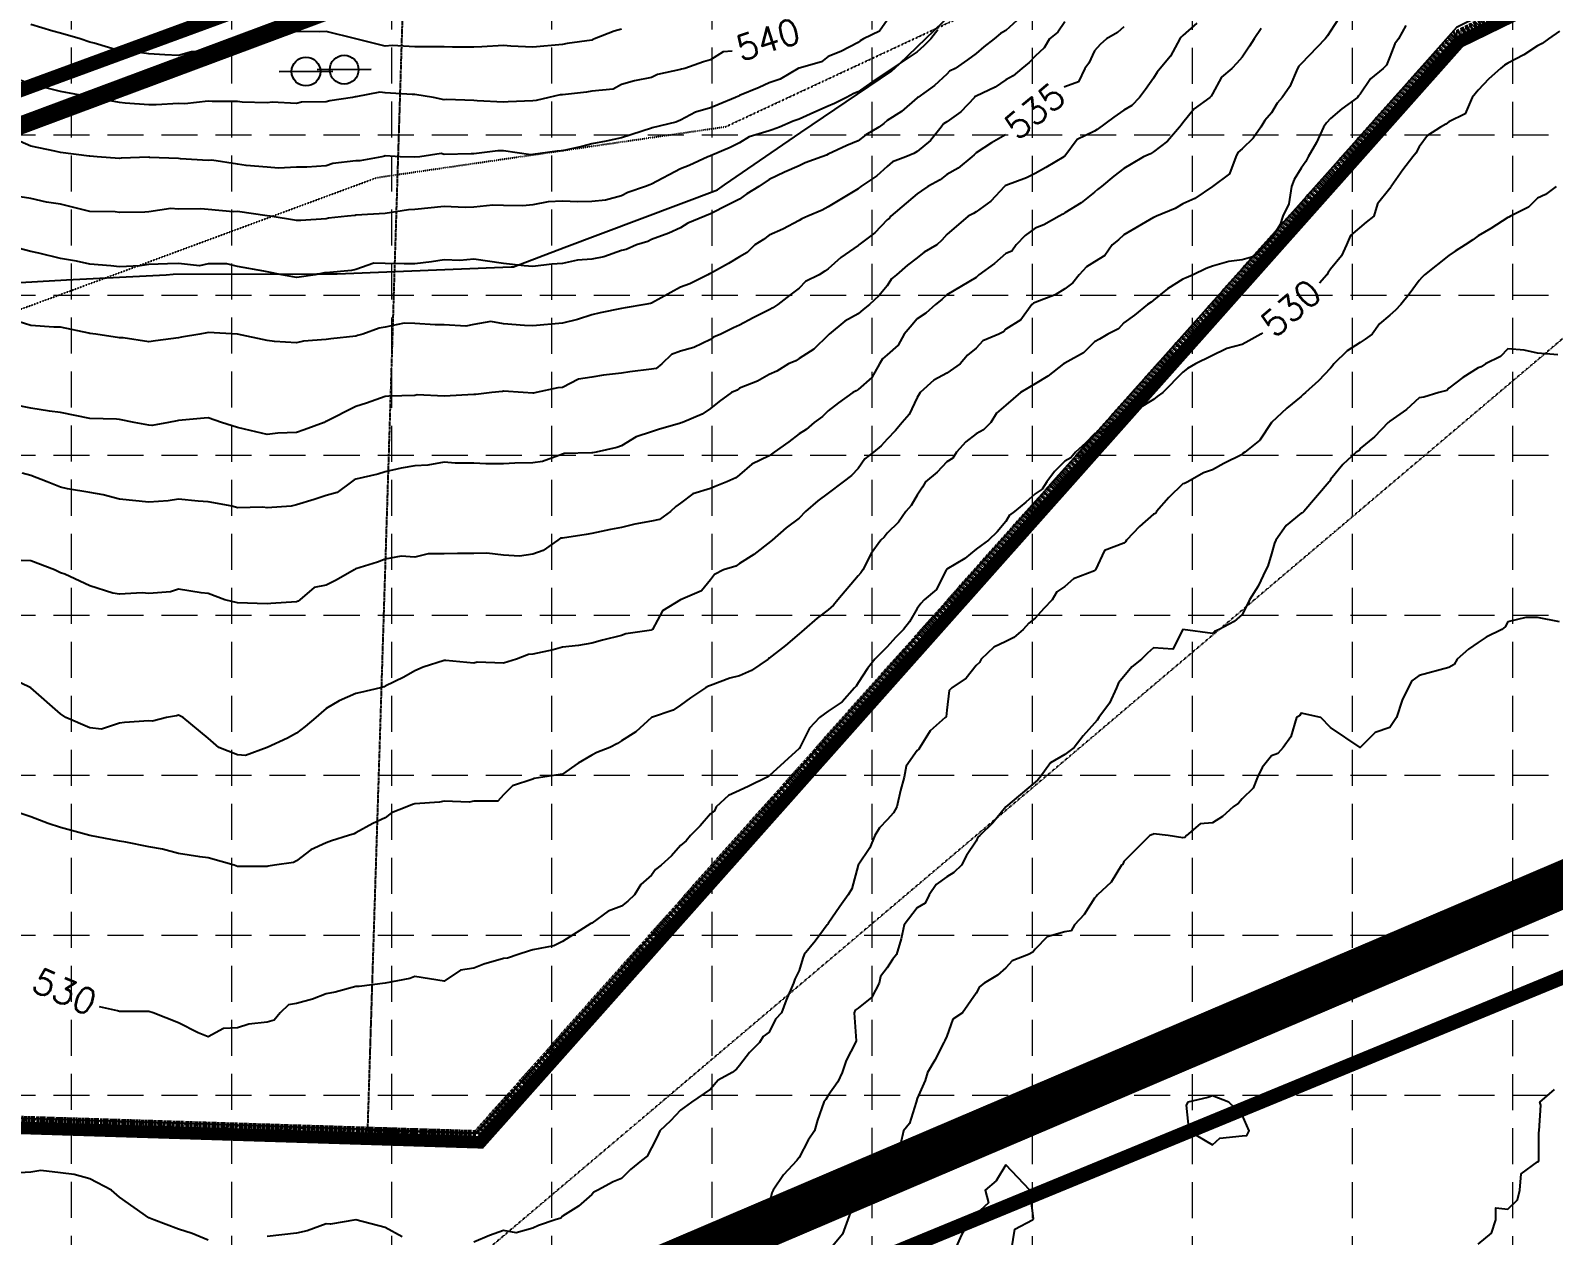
# Model space of a CAD drawing. Header units: inches. Extents: x 8135 to 11700, y -938 to 4760.
# Drawn here: x 9806 to 10652, y 1211 to 1881 of the extents above; entities that cross this region are included whole.
import ezdxf
from ezdxf.enums import TextEntityAlignment as Align

# ---------------------------------------------------------------- set-up
doc = ezdxf.new("R2010")
doc.units = ezdxf.units.IN
doc.header["$MEASUREMENT"] = 0
for name, pattern in [('DASHED', [0.75, 0.5, -0.25]), ('DASHED2', [0.375, 0.25, -0.125]), ('DOT2', [0.125, 0, -0.125]), ('HIDDEN', [0.375, 0.25, -0.125]), ('HIDDEN2', [0.1875, 0.125, -0.0625]), ('PHANTOM', [2.5, 1.25, -0.25, 0.25, -0.25, 0.25, -0.25])]:
    doc.linetypes.add(name, pattern=pattern)
for name, color, linetype in [('537-CONTOUR', 6, 'Continuous'), ('BNDY', 1, 'PHANTOM'), ('EC', 35, 'DASHED'), ('EXCAVATION-LIMITS-W&M', 3, 'DOT2'), ('FENCE', 8, 'FENCELINE3'), ('FINAL-REMEDIATION-2-27-07', 31, 'HIDDEN2'), ('GRID', 254, 'HIDDEN'), ('HATCH-1', 150, 'DASHED2'), ('LIMITS OF DISTURBANCE', 1, 'HIDDEN'), ('PH1-BNDY', 1, 'PHANTOM'), ('PH2-BNDY', 1, 'PHANTOM'), ('PRO-SILT FENCE', 8, 'DASHED2'), ('XELEC', 7, 'DASHED')]:
    doc.layers.add(name, color=color, linetype=linetype)
doc.styles.get("Standard").update_dxf_attribs({"font": 'ARIAL.TTF'})
doc.styles.add('Style-simple', font='simple.shx')
doc.linetypes.add('FENCELINE3', pattern='A,0.8,-0.1,["X",Standard,S=0.1,R=0,X=-0.05,Y=-0.05],-0.1', length=1)

# ---------------------------------------------------------------- blocks, each defined once
blk = doc.blocks.new('pp')
at = {"linetype": 'Continuous'}
blk.add_line((1.87, 0), (-1.87, 0), dxfattribs=at)
blk.add_circle((0, 0), 1, dxfattribs=at)

msp = doc.modelspace()

# ---------------------------------------------------------------- linework, layer by layer
at = {"layer": '537-CONTOUR', "elevation": 537, "flags": 128}
msp.add_lwpolyline([(9611.73, 1732.46), (9690.81, 1755.25), (9691.41, 1755.17), (9791.48, 1740.13), (9793.79, 1740.2), (9825.91, 1742), (9881.33, 1744.92), (9885.18, 1745.16), (9965.02, 1745.39), (9976.2, 1745.34), (10072.83, 1749.28), (10074.19, 1749.35), (10102.34, 1760.05), (10187.48, 1792.06), (10191.28, 1794.9), (10233.57, 1823.81), (10283.93, 1857.86), (10288.4, 1862.07), (10356.49, 1927.77)], dxfattribs=at)
at = {"layer": 'BNDY', "lineweight": 200}
for p, q in [((10596.13, 1878.32), (11166.24, 2156.84)), ((10053.54, 1268.15), (10596.13, 1878.32)), ((9337.37, 1290.58), (10053.54, 1268.15))]:
    msp.add_line(p, q, dxfattribs=at)
at = {"layer": 'EC', "color": 35, "linetype": 'Continuous'}
for p, q in [((10353.64, 1886.1, 537), (10347.42, 1880.51, 537)), ((10344.47, 1878.86, 537), (10341.05, 1875.91, 537)), ((10347.42, 1880.51, 537), (10344.47, 1878.86, 537)), ((10335.29, 1871.54, 537), (10330.92, 1867.81, 537)), ((10341.05, 1875.91, 537), (10335.29, 1871.54, 537)), ((10326.23, 1864.17, 537), (10319.26, 1859.41, 537)), ((10330.92, 1867.81, 537), (10326.23, 1864.17, 537)), ((10314.67, 1856.27, 537), (10307.92, 1849.96, 537)), ((10316.24, 1857.87, 537), (10314.67, 1856.27, 537)), ((10319.26, 1859.41, 537), (10316.24, 1857.87, 537)), ((10298.53, 1843.41, 537), (10298.32, 1843.26, 537)), ((10307.92, 1849.96, 537), (10298.53, 1843.41, 537)), ((10289.56, 1835.53, 537), (10281.67, 1830.51, 537)), ((10298.17, 1843.07, 537), (10289.56, 1835.53, 537)), ((10298.32, 1843.26, 537), (10298.17, 1843.07, 537)), ((10276.92, 1826.91, 537), (10269.67, 1822.6, 537)), ((10279.72, 1828.89, 537), (10276.92, 1826.91, 537)), ((10281.67, 1830.51, 537), (10279.72, 1828.89, 537)), ((10265.42, 1819.31, 537), (10259.12, 1816.71, 537)), ((10269.67, 1822.6, 537), (10265.42, 1819.31, 537)), ((10245.23, 1810.41, 537), (10236, 1807.03, 537)), ((10248, 1811.35, 537), (10245.23, 1810.41, 537)), ((10248.92, 1811.79, 537), (10248, 1811.35, 537)), ((10259.12, 1816.71, 537), (10248.92, 1811.79, 537)), ((10224.64, 1801.95, 537), (10216.17, 1797.72, 537)), ((10232.67, 1805.31, 537), (10224.64, 1801.95, 537)), ((10236, 1807.03, 537), (10232.67, 1805.31, 537)), ((10210.35, 1793.91, 537), (10203.71, 1789.88, 537)), ((10216.17, 1797.72, 537), (10210.35, 1793.91, 537)), ((10199.67, 1786.79, 537), (10193.39, 1783.79, 537)), ((10203.71, 1789.88, 537), (10199.67, 1786.79, 537)), ((10180.42, 1777.41, 537), (10170.94, 1773.52, 537)), ((10183.42, 1778.73, 537), (10180.42, 1777.41, 537)), ((10193.39, 1783.79, 537), (10183.42, 1778.73, 537)), ((10160.32, 1767.91, 537), (10150.67, 1764.47, 537)), ((10166.92, 1770.86, 537), (10160.32, 1767.91, 537)), ((10170.94, 1773.52, 537), (10166.92, 1770.86, 537)), ((9806.17, 1757.85, 537), (9792.21, 1761.41, 537)), ((10136.61, 1758.98, 537), (10134.17, 1758.44, 537)), ((10142.42, 1761.41, 537), (10136.61, 1758.98, 537)), ((10148.69, 1763.33, 537), (10142.42, 1761.41, 537)), ((10150.67, 1764.47, 537), (10148.69, 1763.33, 537)), ((9810.71, 1756.87, 537), (9806.17, 1757.85, 537)), ((9822.67, 1753.94, 537), (9810.71, 1756.87, 537)), ((9831.54, 1752.41, 537), (9822.67, 1753.94, 537)), ((9838.92, 1750.8, 537), (9831.54, 1752.41, 537)), ((9850.57, 1749.76, 537), (9838.92, 1750.8, 537)), ((9871.67, 1750.62, 537), (9866.8, 1749.86, 537)), ((9882.06, 1751.02, 537), (9871.67, 1750.62, 537)), ((9888.17, 1751.14, 537), (9882.06, 1751.02, 537)), ((9899.76, 1749.83, 537), (9888.17, 1751.14, 537)), ((9904.67, 1750.99, 537), (9899.76, 1749.83, 537)), ((9914.94, 1750.99, 537), (9904.67, 1750.99, 537)), ((9920.92, 1749.44, 537), (9914.94, 1750.99, 537)), ((9996.7, 1751.24, 537), (9986.67, 1747.84, 537)), ((10002.92, 1751.13, 537), (9996.7, 1751.24, 537)), ((10013.37, 1750.96, 537), (10002.92, 1751.13, 537)), ((10019.42, 1750.96, 537), (10013.37, 1750.96, 537)), ((10028.64, 1752.05, 537), (10019.42, 1750.96, 537)), ((10035.67, 1753.16, 537), (10028.64, 1752.05, 537)), ((10044.37, 1752.71, 537), (10035.67, 1753.16, 537)), ((10052.17, 1753.49, 537), (10044.37, 1752.71, 537)), ((10068.67, 1751.18, 537), (10052.17, 1753.49, 537)), ((10080.12, 1749.79, 537), (10068.67, 1751.18, 537)), ((10095.51, 1750.83, 537), (10084.92, 1749.47, 537)), ((10101.42, 1751.18, 537), (10095.51, 1750.83, 537)), ((10109.68, 1753.02, 537), (10101.42, 1751.18, 537)), ((10117.67, 1753.59, 537), (10109.68, 1753.02, 537)), ((10124.23, 1754.86, 537), (10117.67, 1753.59, 537)), ((10134.17, 1758.44, 537), (10124.23, 1754.86, 537)), ((9855.42, 1749.25, 537), (9850.57, 1749.76, 537)), ((9866.8, 1749.86, 537), (9855.42, 1749.25, 537)), ((9935.46, 1746.87, 537), (9920.92, 1749.44, 537)), ((9937.42, 1746.56, 537), (9935.46, 1746.87, 537)), ((9945.55, 1744.91, 537), (9937.42, 1746.56, 537)), ((9953.67, 1743.32, 537), (9945.55, 1744.91, 537)), ((9955.1, 1743.49, 537), (9953.67, 1743.32, 537)), ((9963.99, 1744.91, 537), (9955.1, 1743.49, 537)), ((9969.22, 1745.86, 537), (9963.99, 1744.91, 537)), ((9970.17, 1745.9, 537), (9969.22, 1745.86, 537)), ((9984.27, 1747.31, 537), (9970.17, 1745.9, 537)), ((9986.67, 1747.84, 537), (9984.27, 1747.31, 537)), ((10084.92, 1749.47, 537), (10080.12, 1749.79, 537))]:
    msp.add_line(p, q, dxfattribs=at)
at = {"layer": 'EC', "color": 35, "linetype": 'Continuous', "flags": 128}
for points, elevation in [([(10532.53, 1887.56), (10527.67, 1880.19), (10526, 1877.61), (10524.76, 1875.91), (10511.42, 1862.02), (10510.17, 1860.66), (10509.4, 1859.41), (10505.21, 1849.44), (10500.96, 1843.41), (10498.18, 1840.15), (10494.92, 1834.88), (10491.31, 1830.58), (10489.09, 1826.91), (10484.83, 1820.66), (10478.67, 1814.78), (10476.32, 1812.77), (10475.22, 1810.41), (10471.68, 1800.9), (10462.17, 1793.91), (10452.33, 1787.26), (10445.67, 1784.32), (10441.5, 1781.65), (10431.05, 1777.41), (10429.97, 1776.88), (10429.42, 1776.65), (10412.92, 1767.12), (10409.95, 1764.34), (10406.51, 1761.41), (10402.34, 1755.66), (10396.67, 1752.15), (10392.31, 1749.28), (10388.19, 1744.91), (10384.7, 1740.39), (10380.17, 1737.12), (10374.86, 1733.72), (10363.67, 1729.56), (10362.91, 1729.18), (10361.99, 1728.41), (10355.87, 1719.83), (10347.42, 1714.57), (10346.16, 1713.18), (10343.67, 1711.91), (10334.66, 1708.17), (10330.92, 1704.12), (10326.1, 1700.31), (10322.1, 1695.41), (10314.67, 1690.29), (10307.57, 1686.3), (10299.91, 1679.41), (10298.17, 1676.66), (10293.89, 1667.2), (10289.92, 1662.91), (10286.19, 1658.39), (10281.67, 1653.48), (10278.19, 1649.95), (10274.06, 1646.41), (10269.21, 1642.57), (10265.42, 1637.36), (10261.87, 1633.46), (10257.17, 1629.91), (10248.92, 1623.49), (10243.06, 1619.36), (10236.16, 1613.41), (10232.67, 1609.72), (10225.5, 1604.37), (10217.67, 1597.41), (10216.89, 1596.69), (10207.57, 1589.52), (10199.67, 1584.45), (10197.6, 1583.02), (10190.81, 1580.91), (10185.81, 1578.48), (10183.42, 1575.41), (10178.57, 1569.26), (10166.92, 1564.41), (10156.81, 1558.18), (10151.23, 1547.91), (10150.98, 1547.6), (10150.67, 1547.45), (10136.59, 1545.5), (10134.17, 1544.5), (10123.63, 1541.95), (10117.67, 1540.25), (10110.29, 1538.91), (10101.42, 1538.01), (10096.21, 1536.62), (10084.92, 1534.07), (10082.39, 1533.99), (10075.9, 1531.41), (10068.67, 1529.2), (10053.94, 1529.7), (10052.17, 1529.12), (10036.54, 1530.57), (10035.67, 1530.57), (10023.97, 1526.93), (10019.42, 1524.82), (10013.31, 1521.34), (10002.92, 1516.3), (10002.27, 1516.05), (10000.22, 1515.41), (9989.14, 1512.91), (9986.67, 1512.24), (9977.31, 1508.28), (9970.17, 1503.93), (9967.42, 1501.66), (9964.4, 1498.91), (9958.55, 1494.04), (9953.67, 1490.33), (9948.67, 1487.49), (9937.42, 1482.41), (9925.42, 1477.91), (9920.92, 1478.17), (9910.48, 1482.41), (9904.67, 1487.57), (9890.71, 1498.91), (9888.17, 1500.29), (9887.14, 1499.94), (9881.57, 1498.91), (9873.65, 1496.93), (9871.67, 1497.14), (9858.13, 1496.16), (9855.42, 1495.85), (9845.34, 1492.49), (9838.92, 1493.28), (9825.54, 1498.91), (9822.67, 1501.06), (9806.17, 1515.41), (9789.67, 1523.41)], 532), ([(10281.67, 1886.22), (10277.4, 1880.25), (10268.5, 1875.91), (10266.56, 1874.76), (10265.42, 1873.88), (10255.94, 1868.89), (10248.92, 1866.06), (10245.2, 1863.19), (10232.67, 1859.6), (10232.52, 1859.57), (10232.16, 1859.41), (10222.19, 1853.57), (10216.17, 1851.54), (10210.62, 1848.8), (10199.67, 1844.37), (10198.97, 1844.11), (10197.35, 1843.41), (10187.53, 1839.24), (10183.42, 1837.59), (10175.17, 1835.16), (10166.92, 1830.67), (10164.28, 1829.59), (10151.08, 1826.5), (10150.67, 1826.28), (10134.17, 1820.88), (10125.53, 1819.05), (10117.67, 1817.57), (10112.1, 1816.07), (10101.42, 1813.71), (10098.4, 1813.44), (10084.92, 1811.66), (10083.78, 1811.57), (10068.67, 1813.66), (10065.37, 1813.71), (10052.17, 1812.12), (10050.6, 1811.98), (10035.67, 1811.74), (10033.95, 1812.17), (10022.13, 1810.41), (10019.42, 1810.12), (10011.17, 1810.41), (10002.92, 1810.87), (10002.55, 1810.79), (10001.12, 1810.41), (9988.84, 1808.21), (9986.67, 1808.09), (9973.84, 1806.74), (9970.17, 1805.39), (9959.4, 1804.69), (9953.67, 1804.57), (9943.6, 1804.14), (9937.42, 1804.71), (9925.78, 1805.56), (9920.92, 1806.29), (9906.59, 1808.47), (9904.67, 1808.26), (9889.33, 1809.26), (9888.17, 1809.46), (9872, 1810.08), (9871.67, 1810.12), (9856.26, 1809.56), (9855.42, 1809.48), (9843.05, 1810.41), (9838.92, 1810.7), (9838.6, 1810.74), (9822.67, 1812.73), (9819.6, 1813.48), (9806.17, 1816.22), (9795.72, 1820.86)], 539), ([(10569.61, 1883.34), (10565.38, 1875.91), (10563.34, 1873.2), (10560.67, 1865.83), (10558.72, 1861.37), (10556.95, 1859.41), (10550, 1853.76), (10544.17, 1845.19), (10543.32, 1844.24), (10542.63, 1843.41), (10534.05, 1837.03), (10527.67, 1831.74), (10525.41, 1829.21), (10523.85, 1826.91), (10519.87, 1818.33), (10515.23, 1810.41), (10513.98, 1807.82), (10511.42, 1804.15), (10507.57, 1797.77), (10506.12, 1793.91), (10504.57, 1784.26), (10501.3, 1777.41), (10499.68, 1772.8), (10494.92, 1765.05), (10491.92, 1761.41), (10485.06, 1754.93), (10478.67, 1753.16), (10471.27, 1752.32), (10462.17, 1749.69), (10458.75, 1748.33), (10451.5, 1744.91), (10447.51, 1743.08), (10445.67, 1742.37), (10437.16, 1737.05), (10429.42, 1730.77), (10428.09, 1729.74), (10426.12, 1728.41), (10418.82, 1722.52), (10412.92, 1718.1), (10410.01, 1714.87), (10404.06, 1711.91), (10399.53, 1709.02), (10396.67, 1707.57), (10390.6, 1701.49), (10380.17, 1695.75), (10379.96, 1695.62), (10379.49, 1695.41), (10370.83, 1688.47), (10363.67, 1684.26), (10360.55, 1682.49), (10355.55, 1679.41), (10347.42, 1672.54), (10342.29, 1668.04), (10339.17, 1662.91), (10335.12, 1658.71), (10330.92, 1656.49), (10325.34, 1652.08), (10320.09, 1646.41), (10317.98, 1643.05), (10314.67, 1640.91), (10309.41, 1635.17), (10302.96, 1629.91), (10301.14, 1626.94), (10298.17, 1622.49), (10294.87, 1616.71), (10291.92, 1613.41), (10287.86, 1607.41), (10281.67, 1601.41), (10279.93, 1599.12), (10278.06, 1597.41), (10272.68, 1590.04), (10268.05, 1580.91), (10266.9, 1579.41), (10265.42, 1577.74), (10254.25, 1564.41), (10251.87, 1561.46), (10248.92, 1558.72), (10242.75, 1554.18), (10235.5, 1547.91), (10234.03, 1546.54), (10232.67, 1545.47), (10225.08, 1539), (10216.17, 1532), (10215.78, 1531.8), (10215.46, 1531.41), (10206.27, 1525.01), (10199.67, 1522.15), (10194.26, 1520.74), (10183.42, 1516.78), (10182.45, 1516.35), (10180.67, 1515.41), (10172.42, 1509.91), (10166.92, 1505.89), (10162.86, 1503.04), (10150.67, 1498.91), (10142.14, 1490.94), (10134.17, 1486.08), (10131.97, 1484.61), (10127.57, 1482.41), (10120.5, 1479.58), (10117.67, 1478.11), (10110, 1473.7), (10101.42, 1467.48), (10099.99, 1467.35), (10085.64, 1465.19), (10084.92, 1464.81), (10073.55, 1460.96), (10068.67, 1456.01), (10065.53, 1452.55), (10052.17, 1452.55), (10049.53, 1452.05), (10035.67, 1452.58), (10033.14, 1451.99), (10019.42, 1451.06), (10018.16, 1450.68), (10014.92, 1449.41), (10006.49, 1445.95), (10002.92, 1443.31), (9996.11, 1440.12), (9986.67, 1435.01), (9985.64, 1434.41), (9982.55, 1433.41), (9973.09, 1430.5), (9970.17, 1429.29), (9961.69, 1425.4), (9953.67, 1419.39), (9952.1, 1418.51), (9941.49, 1416.91), (9937.88, 1416.45), (9937.42, 1416.22), (9920.92, 1416.22), (9919.12, 1416.91), (9904.67, 1421.04), (9899.96, 1421.62), (9888.17, 1423.41), (9879.24, 1425.85), (9871.67, 1427.15), (9858.96, 1429.82), (9855.42, 1430.35), (9838.92, 1433.41), (9822.67, 1437.82), (9815.73, 1440.15), (9806.17, 1443.91), (9789.67, 1449.41)], 531), ([(10309.71, 1880.88), (10305.86, 1875.91), (10302.01, 1872.07), (10298.17, 1868.72), (10292.67, 1864.91), (10284.42, 1859.41), (10281.67, 1857.66), (10273.02, 1851.93), (10265.42, 1846.51), (10263.15, 1845.62), (10259.04, 1843.41), (10252.41, 1839.93), (10248.92, 1838.51), (10240.89, 1835.07), (10232.67, 1831.36), (10229.37, 1830.21), (10221.89, 1826.91), (10217.79, 1825.3), (10216.17, 1824.76), (10205.05, 1821.53), (10199.67, 1818.21), (10194.52, 1815.64), (10183.42, 1810.98), (10183.05, 1810.78), (10182.05, 1810.41), (10171.7, 1805.63), (10166.92, 1803.69), (10150.67, 1795.13), (10149.74, 1794.84), (10147.37, 1793.91), (10137.56, 1790.53), (10134.17, 1788.63), (10125.27, 1786.31), (10117.67, 1785.52), (10109.83, 1785.38), (10101.42, 1785.66), (10093.44, 1785.39), (10084.92, 1783.76), (10079.32, 1783.1), (10068.67, 1783.28), (10062.6, 1783.49), (10052.17, 1782.49), (10047.37, 1782.21), (10035.67, 1782.82), (10019.42, 1781.11), (10015.91, 1780.93), (10002.92, 1778.97), (9986.67, 1778.03), (9986.2, 1777.88), (9981.96, 1777.41), (9971.39, 1776.23), (9970.17, 1776.03), (9956.07, 1775.09), (9953.67, 1775.01), (9939.05, 1777.41), (9937.42, 1777.66), (9920.92, 1779.95), (9918.6, 1779.77), (9904.67, 1781.05), (9900.55, 1781.54), (9888.17, 1781.35), (9883.85, 1781.74), (9871.67, 1779.9), (9869.43, 1779.69), (9855.42, 1779.44), (9853.07, 1779.77), (9838.92, 1780.05), (9822.67, 1784.01), (9814.82, 1785.27), (9806.17, 1787.19), (9794.44, 1789.14)], 538), ([(10380.17, 1885.43), (10376.4, 1879.69), (10371.78, 1875.91), (10368.71, 1870.87), (10363.67, 1866.34), (10360.39, 1862.74), (10356.26, 1859.41), (10351.53, 1855.37), (10347.42, 1853.16), (10341.63, 1849.03), (10330.92, 1844.05), (10330.5, 1843.83), (10330.08, 1843.41), (10322.51, 1835.45), (10314.67, 1829.87), (10312.92, 1828.66), (10311.63, 1826.91), (10305.71, 1819.37), (10298.17, 1813.25), (10296.34, 1812.24), (10291.92, 1810.41), (10284.53, 1807.55), (10281.67, 1805.01), (10275.84, 1799.84), (10267.01, 1793.91), (10266.09, 1793.24), (10265.42, 1792.59), (10248.92, 1782.69), (10245.59, 1780.79), (10237.62, 1777.41), (10234.21, 1775.9), (10232.67, 1774.98), (10223.61, 1770.2), (10216.17, 1766.96), (10212.99, 1764.5), (10208.16, 1761.41), (10203.92, 1757.17), (10199.67, 1754.81), (10193.49, 1751.18), (10183.42, 1745.63), (10182.99, 1745.34), (10181.99, 1744.91), (10172.02, 1739.81), (10166.92, 1737.98), (10150.67, 1729.07), (10150.13, 1728.95), (10147.01, 1728.41), (10136.13, 1726.45), (10134.17, 1726.23), (10122.31, 1723.77), (10117.67, 1722.59), (10109.67, 1720.04), (10101.42, 1718.02), (10084.92, 1716.49), (10080.24, 1716.67), (10068.67, 1717.7), (10061.65, 1718.93), (10052.17, 1717.27), (10047.71, 1716.38), (10035.67, 1717.09), (10030.58, 1717.09), (10019.42, 1717.72), (10013.4, 1717.94), (10002.92, 1715.75), (9999.61, 1715.28), (9990.42, 1711.91), (9987.47, 1711.1), (9986.67, 1710.86), (9972.71, 1709.37), (9970.17, 1708.84), (9957.62, 1707.96), (9953.67, 1707.13), (9941.49, 1707.79), (9937.42, 1708.37), (9920.92, 1711.91), (9904.67, 1712.74), (9903.96, 1712.63), (9899.96, 1711.91), (9889.89, 1710.19), (9888.17, 1709.79), (9875.42, 1708.16), (9871.67, 1707.57), (9857.46, 1709.85), (9855.42, 1709.78), (9842.22, 1711.91), (9838.92, 1712.29), (9838.4, 1712.44), (9822.67, 1715.72), (9818.87, 1715.72), (9806.17, 1716.62), (9799.1, 1718.98)], 536), ([(10489.23, 1881.7), (10485.39, 1875.91), (10482.74, 1871.79), (10478.67, 1865.8), (10475.72, 1862.37), (10472.85, 1859.41), (10467.15, 1854.59), (10462.17, 1845.33), (10461.46, 1844.11), (10460.63, 1843.41), (10452.05, 1837.03), (10445.67, 1829.34), (10444.72, 1827.88), (10443.83, 1826.91), (10437.15, 1819.06), (10429.42, 1813.22), (10427.71, 1812.12), (10423.92, 1810.41), (10417.05, 1806.29), (10412.92, 1803.97), (10407.36, 1799.56), (10400.61, 1793.91), (10398.28, 1792.28), (10396.67, 1790.69), (10389.32, 1784.77), (10380.17, 1779.2), (10379.13, 1778.45), (10377, 1777.41), (10368.55, 1772.68), (10363.67, 1770.69), (10358.26, 1766.74), (10353.2, 1761.41), (10350.85, 1757.94), (10347.42, 1756.61), (10341.12, 1751.22), (10332.46, 1744.91), (10331.77, 1744.06), (10330.92, 1743.41), (10314.67, 1733.66), (10311.96, 1731.13), (10308.43, 1728.41), (10303.04, 1723.54), (10298.17, 1720.34), (10294.29, 1715.79), (10291.1, 1711.91), (10287.74, 1705.84), (10281.67, 1700.43), (10278.97, 1698.16), (10277.38, 1695.41), (10273.15, 1687.8), (10265.42, 1681.23), (10264.31, 1680.49), (10262.58, 1679.41), (10254.66, 1673.67), (10248.92, 1669.26), (10245.72, 1666.17), (10241.06, 1662.91), (10236.67, 1658.85), (10232.67, 1656.47), (10226.95, 1652.14), (10218.92, 1646.41), (10217.42, 1645.16), (10216.17, 1644.24), (10206.45, 1639.63), (10199.67, 1633.76), (10197.53, 1632.09), (10192.56, 1629.91), (10186.04, 1627.26), (10183.42, 1626.1), (10173.72, 1623.12), (10166.92, 1617.96), (10164.22, 1616.16), (10161.27, 1613.41), (10155.19, 1608.97), (10150.67, 1607.96), (10141.47, 1606.33), (10134.17, 1604.43), (10127.99, 1603.41), (10117.67, 1601.1), (10114.5, 1600.54), (10101.42, 1598.61), (10100.3, 1598.5), (10098.82, 1597.41), (10090.54, 1591.79), (10084.92, 1589.65), (10077.42, 1588.53), (10068.67, 1589.16), (10059.31, 1590.28), (10052.17, 1590.08), (10043.01, 1590.08), (10035.67, 1589.87), (10026.85, 1589.87), (10019.42, 1587.98), (10011.81, 1588.53), (10002.92, 1586.91), (9998.73, 1585.17), (9986.67, 1581.6), (9986.3, 1581.29), (9985.76, 1580.91), (9975.78, 1575.3), (9970.17, 1572.41), (9963.41, 1571.18), (9955.51, 1564.41), (9954.57, 1563.52), (9953.67, 1563.27), (9939.52, 1562.28), (9937.42, 1562.05), (9920.92, 1562.64), (9913.96, 1564.41), (9904.67, 1567.88), (9900.79, 1568.29), (9888.17, 1570.19), (9883.73, 1568.85), (9871.67, 1567.85), (9867.98, 1568.16), (9855.42, 1567.55), (9851.76, 1568.08), (9838.92, 1572.03), (9825, 1578.55), (9822.67, 1579.34), (9819.37, 1580.91), (9806.17, 1585.99), (9800.89, 1586.19)], 533), ([(10453.44, 1884.65), (10445.67, 1877.74), (10444.8, 1876.8), (10444.11, 1875.91), (10438.85, 1866.34), (10433.12, 1859.41), (10431.43, 1857.43), (10429.42, 1854.08), (10425.02, 1847.68), (10421.75, 1843.41), (10417.44, 1838.89), (10412.92, 1836.38), (10407.45, 1832.47), (10398.09, 1825.48), (10396.67, 1824.71), (10387.14, 1819.94), (10380.17, 1810.83), (10379.93, 1810.65), (10379.69, 1810.41), (10369.59, 1804.49), (10363.67, 1801.18), (10358.93, 1798.73), (10347.42, 1794.42), (10347.08, 1794.25), (10346.66, 1793.91), (10339.07, 1785.76), (10330.92, 1779.82), (10329.54, 1778.82), (10326.55, 1777.41), (10314.67, 1767.28), (10312.01, 1764), (10309.17, 1761.41), (10302.12, 1757.46), (10298.17, 1754.29), (10292.8, 1750.29), (10286.78, 1744.91), (10284.06, 1742.53), (10281.67, 1738.78), (10276.97, 1733.19), (10271.74, 1728.41), (10268.2, 1725.59), (10265.42, 1723.16), (10258.14, 1719.19), (10249.46, 1711.91), (10249.19, 1711.64), (10248.92, 1711.39), (10240.93, 1703.53), (10232.67, 1698.37), (10230.95, 1697.13), (10226.9, 1695.41), (10220.3, 1691.41), (10216.17, 1689.47), (10209.57, 1685.81), (10199.67, 1681.87), (10198.26, 1680.8), (10195.24, 1679.41), (10188.33, 1674.43), (10183.42, 1670.61), (10178.89, 1667.44), (10168.02, 1662.91), (10167.22, 1662.61), (10166.92, 1662.44), (10154.65, 1658.88), (10150.67, 1657.57), (10142.24, 1654.84), (10134.17, 1649.95), (10131.57, 1649.02), (10120.03, 1646.41), (10118.08, 1646.01), (10117.67, 1645.96), (10102.28, 1645.54), (10101.42, 1645.31), (10090.16, 1641.18), (10084.92, 1640.45), (10074.82, 1640.17), (10068.67, 1639.81), (10058.77, 1639.81), (10052.17, 1640.33), (10041.75, 1640.33), (10035.67, 1640.78), (10026.53, 1639.19), (10019.42, 1638.71), (10011.81, 1637.53), (10002.92, 1635.41), (9998.86, 1634.04), (9986.67, 1631.35), (9985.67, 1630.91), (9984.14, 1629.91), (9976.22, 1623.86), (9970.17, 1622.19), (9963.52, 1620.06), (9953.67, 1617.19), (9950.7, 1616.44), (9937.42, 1615.47), (9935.07, 1615.77), (9920.92, 1615.47), (9917.97, 1616.41), (9904.67, 1618.77), (9899.03, 1619.05), (9888.17, 1620.32), (9882.35, 1619.23), (9871.67, 1618.57), (9855.42, 1620.29), (9846.26, 1622.58), (9838.92, 1624.04), (9826.52, 1626), (9822.67, 1626.88), (9815.25, 1629.91), (9806.17, 1633.4), (9801.4, 1634.69)], 534), ([(10134.17, 1881.23), (10129.94, 1880.14), (10119.17, 1875.91), (10118.1, 1875.48), (10117.67, 1875.26), (10103.95, 1873.35), (10101.42, 1872.68), (10084.92, 1871.25), (10072.74, 1871.79), (10068.67, 1872.21), (10056.62, 1871.47), (10052.17, 1871.29), (10040.29, 1871.29), (10035.67, 1871.55), (10023.72, 1871.55), (10019.42, 1871.38), (10006.71, 1872.13), (10002.92, 1871.79), (9986.67, 1875.91), (9970.17, 1880.04), (9966.37, 1879.72), (9953.67, 1879.96), (9950.47, 1879.16), (9937.42, 1876.51), (9936.95, 1876.38), (9933.76, 1875.91), (9922.92, 1873.92), (9920.92, 1873.73), (9910.82, 1869.67), (9904.67, 1868.91), (9895.32, 1868.77), (9888.17, 1866.71), (9880.58, 1867), (9871.67, 1867.66), (9862.34, 1868.89), (9855.42, 1869.31), (9841.28, 1873.55), (9838.92, 1873.99), (9833.51, 1875.91), (9822.67, 1878.97), (9818.44, 1880.14), (9806.17, 1883.87)], 541), ([(10412.92, 1882.51), (10409.46, 1879.43), (10403.29, 1875.91), (10399.87, 1872.67), (10396.67, 1869.19), (10393.6, 1862.48), (10391.39, 1859.41), (10387.86, 1851.96), (10380.17, 1849.34), (10379.85, 1849.08)], 535), ([(10654.76, 1880.14), (10648.77, 1875.91), (10645.24, 1873.3), (10642.67, 1871.95), (10635.03, 1867.06), (10626.17, 1862.47), (10624.34, 1861.24), (10622.05, 1859.41), (10615.57, 1853.7), (10609.67, 1847.41), (10606.29, 1843.41), (10602.51, 1834.19), (10593.42, 1829.78), (10591.77, 1828.56), (10588.71, 1826.91), (10581.64, 1822.2), (10576.92, 1815.91), (10575.03, 1812.33), (10573.39, 1810.41), (10567.81, 1803.17), (10561.35, 1793.91), (10561.1, 1793.48), (10560.67, 1792.81), (10553.88, 1784.2), (10551.79, 1777.41), (10547.59, 1774.1), (10538.77, 1766.65), (10536.53, 1761.41), (10533.72, 1755.36), (10527.67, 1747.97), (10526.38, 1746.22), (10525.59, 1744.91), (10521.63, 1740.16)], 530), ([(10195.47, 1868.98), (10190.56, 1868.66), (10183.42, 1864.24), (10179.62, 1863.22), (10169.28, 1859.41), (10167.35, 1859), (10166.92, 1858.86), (10154.11, 1856.03), (10150.67, 1854.41), (10141.29, 1852.51), (10134.17, 1850.52), (10129.53, 1847.92), (10117.67, 1846.86), (10114.72, 1846.32), (10101.42, 1844.8), (10100.07, 1844.73), (10093.81, 1843.41), (10086.76, 1841.58), (10084.92, 1841.42), (10071.11, 1840.94), (10068.67, 1840.76), (10054.04, 1841.54), (10052.17, 1841.58), (10036.94, 1842.14), (10035.67, 1842.01), (10029.77, 1843.41), (10019.42, 1845.01), (10017.86, 1844.92), (10002.92, 1845.84), (9999.97, 1846.32), (9986.67, 1843.7), (9986.31, 1843.77), (9984.84, 1843.41), (9972.17, 1841.41), (9970.17, 1840.92), (9956.42, 1840.66), (9953.67, 1840.04), (9940.13, 1840.66), (9937.42, 1840.45), (9923.53, 1840.8), (9920.92, 1841.11), (9906.94, 1841.11), (9904.67, 1841.26), (9891.73, 1839.85), (9888.17, 1839.99), (9875.8, 1839.29), (9871.67, 1839.21), (9858.61, 1840.17), (9855.42, 1840.52), (9840.42, 1843.41), (9838.92, 1843.66), (9838.59, 1843.74), (9822.67, 1846.61), (9818.17, 1847.77), (9806.17, 1850.73), (9794.13, 1855.09)], 540), ([(10347.29, 1822.55), (10339.6, 1818.24), (10330.92, 1812.52), (10329.89, 1811.46), (10328.66, 1810.41), (10320.94, 1804.05), (10314.67, 1800.56), (10311.06, 1797.53), (10304.1, 1793.91), (10300.61, 1791.48), (10298.17, 1789.86), (10283.69, 1777.41), (10282.85, 1776.27), (10281.67, 1775.32), (10274.76, 1768.22), (10265.82, 1761.41), (10265.42, 1761.06), (10255.82, 1754.52), (10248.92, 1748.13), (10247.04, 1746.82), (10243.92, 1744.91), (10236.33, 1741.2), (10232.67, 1737.49), (10227.49, 1733.6), (10220.96, 1728.41), (10218.1, 1726.48), (10216.17, 1725.38), (10207.13, 1720.95), (10199.67, 1716.83), (10196.28, 1715.36), (10189.33, 1711.91), (10185.16, 1710.15), (10183.42, 1708.98), (10174.31, 1704.52), (10166.92, 1702.39), (10161.82, 1700.6), (10156.41, 1695.41), (10153.27, 1692.85), (10150.67, 1692.41), (10138.76, 1690.97), (10134.17, 1690.25), (10124.13, 1689.15), (10117.67, 1688.09), (10110.14, 1686.83), (10101.42, 1682.25), (10098.73, 1682.02), (10086.76, 1679.41), (10085.21, 1679.12), (10084.92, 1679.09), (10079.51, 1679.41), (10068.67, 1680.14), (10067.96, 1680.11), (10062.07, 1679.41), (10053.3, 1678.29), (10052.17, 1678.29), (10035.67, 1677.54), (10020.59, 1678.23), (10019.42, 1677.91), (10004.87, 1677.47), (10002.92, 1677.28), (9992.48, 1673.52), (9986.67, 1671.68), (9970.17, 1663.43), (9969.76, 1663.32), (9969, 1662.91), (9957.88, 1658.7), (9953.67, 1657.27), (9943.26, 1656.99), (9937.42, 1656.12), (9924.73, 1659.1), (9920.92, 1660.08), (9912.06, 1662.91), (9904.67, 1665.49), (9902.38, 1665.2), (9888.17, 1663.91), (9887.35, 1663.74), (9882.67, 1662.91), (9873.51, 1661.08), (9871.67, 1661.34), (9863.55, 1662.91), (9855.42, 1664.45), (9853.69, 1664.65), (9838.92, 1665.03), (9822.67, 1668.41), (9816.55, 1669.04), (9806.17, 1670.77), (9796.17, 1672.91)], 535), ([(10653.02, 1793.91), (10647.05, 1789.47), (10642.67, 1787.49), (10637.63, 1782.45), (10627.55, 1777.41), (10626.69, 1776.91), (10626.17, 1776.74), (10616.69, 1770.61), (10609.67, 1766.53), (10606.72, 1764.32), (10602.45, 1761.41), (10596.88, 1757.9), (10593.42, 1755.52), (10579.92, 1744.91), (10578.42, 1743.41), (10576.92, 1741.77), (10571.4, 1734.02), (10566.69, 1728.41), (10563.74, 1725.3), (10560.67, 1722.52), (10554.96, 1717.62), (10550.77, 1711.91), (10546.92, 1709.16), (10544.17, 1707.31), (10536.97, 1702.61), (10529.56, 1695.41), (10528.85, 1694.27), (10527.67, 1693.04), (10521, 1685.98), (10513.83, 1679.41), (10512.49, 1678.33), (10511.42, 1677.28), (10503.47, 1670.87), (10494.92, 1662.91), (10488.49, 1652.95), (10480.09, 1646.41), (10479.3, 1645.78), (10478.67, 1645.14), (10468.52, 1640.06), (10462.17, 1636.51), (10457.17, 1634.91), (10448.42, 1629.91), (10446.71, 1628.88), (10445.67, 1628.73), (10437.99, 1621.21), (10431.11, 1613.41), (10430.48, 1612.37), (10429.42, 1611.86), (10421.59, 1605), (10414.52, 1597.41), (10413.84, 1596.49), (10412.92, 1595.76), (10402.22, 1591.78), (10397.25, 1580.91), (10396.95, 1580.63), (10396.67, 1580.42), (10385.09, 1576), (10380.17, 1571.67), (10375.75, 1568.84), (10373.19, 1564.41), (10368.53, 1559.56), (10363.67, 1554.1), (10360.19, 1551.45), (10357.03, 1547.91), (10351.92, 1543.35), (10347.42, 1541.21), (10340.75, 1538.08), (10333.79, 1531.41), (10332.87, 1529.53), (10330.92, 1527.85), (10325.38, 1520.87), (10317.54, 1515.41), (10315.99, 1514.07), (10314.67, 1503.04), (10314.32, 1499.27), (10313.7, 1498.91), (10305.51, 1491.58), (10299.67, 1482.41), (10299.14, 1481.44), (10298.17, 1480.67), (10292.21, 1471.88), (10290.98, 1465.91), (10289.08, 1458.5), (10287.04, 1449.41), (10285.13, 1446.06), (10281.67, 1442.24), (10277.27, 1437.75), (10274.83, 1433.41), (10272.04, 1426.69), (10265.42, 1416.91), (10261.95, 1403.88), (10259.92, 1400.41), (10255.31, 1394.02), (10248.92, 1384.57), (10248.56, 1384.29), (10248.36, 1383.91), (10241.6, 1374.85), (10235.58, 1367.41), (10234.81, 1365.3), (10232.67, 1358.52), (10230.32, 1353.7), (10229.53, 1351.41), (10225.52, 1342.06), (10222.92, 1334.91), (10219.63, 1331.46), (10216.17, 1324.3), (10212.74, 1321.85), (10210.67, 1318.41), (10205.17, 1312.91), (10199.67, 1305.72), (10197.87, 1303.74), (10195.61, 1301.91), (10187.73, 1297.54), (10183.42, 1292.63), (10172.92, 1285.41), (10166.92, 1280.84), (10161.32, 1274.93), (10155.32, 1269.41), (10153.92, 1266.11), (10150.67, 1259.98), (10148.32, 1255.27), (10145.17, 1252.91), (10139.12, 1247.96), (10134.17, 1243.01), (10129.46, 1241.12), (10120.97, 1236.41), (10118.77, 1235.31), (10117.67, 1234.05), (10110.17, 1227.53), (10101.42, 1221.97), (10100.51, 1220.83), (10097.3, 1219.91), (10088.02, 1216.82), (10084.92, 1215.41), (10075.64, 1212.84), (10068.67, 1214.09), (10060.78, 1211.3), (10052.17, 1207.54)], 529), ([(10489.94, 1712.6), (10488.94, 1711.91), (10482.42, 1708.1), (10478.67, 1706.09), (10470.23, 1703.85), (10452.75, 1695.41), (10448.28, 1692.88), (10445.67, 1690.84), (10434.59, 1679.41), (10431.49, 1677.31), (10429.42, 1675.56), (10421.52, 1670.82), (10412.92, 1666.1), (10411.01, 1664.85), (10406.83, 1662.91), (10401.45, 1658.06), (10396.67, 1656.56), (10391.69, 1651.39), (10386.11, 1646.41), (10383.47, 1643.11), (10380.17, 1641.29), (10374.48, 1635.6), (10370.17, 1629.91), (10367.72, 1625.86), (10363.67, 1623.21), (10358.61, 1618.55), (10352.24, 1613.41), (10349.42, 1611.44), (10347.42, 1607.85), (10342.66, 1602.03), (10337.91, 1597.41), (10333.76, 1594.57), (10330.92, 1592.5), (10324.71, 1587.22), (10314.67, 1581.29), (10314.44, 1581.14), (10314.29, 1580.91), (10309, 1570.08), (10302.16, 1564.41), (10300.2, 1562.38), (10298.17, 1559.6), (10293.99, 1552.1), (10290.59, 1547.91), (10286.19, 1543.39), (10281.67, 1538.2), (10278.33, 1534.81), (10274.78, 1531.41), (10270.75, 1526.17), (10265.42, 1518.19), (10264.32, 1516.48), (10263.42, 1515.41), (10256.64, 1507.69), (10248.92, 1502.48), (10246.83, 1501.04), (10244.11, 1498.91), (10238.5, 1493), (10233.14, 1482.41), (10233.09, 1481.99), (10232.67, 1481.75), (10216.17, 1466.57), (10215.72, 1466.37), (10215, 1465.91), (10204.78, 1460.8), (10199.67, 1458.51), (10193.48, 1455.7), (10186.67, 1449.41), (10185.67, 1447.2), (10183.42, 1445.41), (10177.77, 1438.9), (10172.42, 1433.41), (10169.92, 1430.41), (10166.92, 1427.91), (10161.79, 1422.12), (10156.09, 1416.91), (10152.94, 1414.61), (10150.67, 1411.41), (10144.85, 1406.23), (10141.25, 1400.41), (10137.63, 1396.96), (10134.17, 1394.22), (10126.67, 1391.41), (10117.67, 1384.78), (10117.05, 1384.54), (10101.42, 1374.63), (10096.61, 1372.22), (10084.92, 1369.89), (10082.97, 1369.39), (10076.8, 1367.41), (10070.79, 1365.32), (10068.67, 1365.12), (10057.67, 1362.08), (10052.17, 1359.83), (10044.67, 1358.68), (10035.67, 1352.64), (10019.42, 1355.1), (10016.67, 1354.08), (10002.92, 1351.41), (9988.48, 1349.58), (9986.67, 1349.51), (9975.17, 1346.41), (9970.17, 1345.52), (9962.56, 1342.53), (9953.67, 1340.23), (9949.28, 1339.37), (9944.65, 1334.91), (9941.36, 1330.91), (9937.42, 1329.83), (9927.18, 1328.65), (9920.92, 1326.66), (9913.15, 1326.3), (9904.67, 1321.71), (9899.17, 1323.91), (9888.17, 1329.41), (9874.03, 1334.91), (9871.67, 1335.63), (9870.9, 1335.7), (9855.42, 1335.7), (9854.25, 1336.09), (9844.24, 1338.31)], 530), ([(10653.92, 1700.49), (10642.67, 1701.3), (10635.17, 1702.91), (10626.17, 1703.66), (10622.05, 1699.54), (10613.8, 1695.41), (10611.41, 1693.73), (10609.67, 1693.12), (10601.2, 1687.76), (10593.42, 1681.87), (10592.2, 1680.6), (10587.92, 1679.41), (10579.46, 1676.87), (10576.92, 1676.54), (10569.91, 1670.04), (10560.67, 1663.54), (10560.34, 1663.25), (10559.64, 1662.91), (10552.16, 1654.93), (10544.17, 1648.35), (10543.44, 1647.14), (10541.97, 1646.41), (10534.59, 1639.49), (10527.67, 1631.09), (10527.31, 1630.29), (10526.9, 1629.91), (10512.97, 1613.41), (10512.12, 1612.73), (10511.42, 1612.41), (10503.03, 1605.55), (10497.28, 1597.41), (10496.61, 1595.73), (10494.92, 1589.91), (10492.89, 1582.97), (10491.78, 1580.91), (10487.51, 1571.94), (10482.74, 1564.41), (10481.45, 1561.59), (10478.67, 1556.16), (10474.23, 1552.35), (10465.84, 1547.91), (10463.27, 1546.81), (10462.17, 1545.71), (10445.67, 1547.91), (10440.26, 1536.91), (10429.42, 1537.6), (10426.12, 1534.71), (10422.82, 1531.41), (10417.42, 1527.05), (10412.92, 1521.81), (10409.97, 1518.32), (10408.86, 1515.41), (10405.03, 1506.92), (10399.11, 1498.91), (10398.11, 1497.45), (10396.67, 1495.82), (10390.37, 1488.72), (10385.38, 1482.41), (10380.17, 1478.45), (10372.34, 1473.75), (10366.54, 1465.91), (10365.28, 1464.3), (10363.67, 1463.16), (10347.42, 1449.41), (10340.21, 1440.41), (10332.99, 1433.41), (10331.89, 1432.44), (10330.92, 1430.32), (10325.64, 1422.27), (10322.8, 1416.91), (10318.59, 1412.94), (10314.67, 1410.41), (10308.78, 1406.3), (10304.97, 1400.41), (10302.7, 1395.88), (10298.17, 1393.19), (10291.1, 1383.91), (10289.44, 1376.15), (10286.75, 1367.41), (10284.59, 1364.59), (10281.67, 1360.03), (10277.88, 1355.14), (10277.21, 1351.41), (10273.13, 1343.58), (10265.42, 1337.54), (10263.86, 1336.47), (10263.25, 1334.91), (10264.41, 1319.42), (10264.01, 1318.41), (10258.89, 1308.45), (10256.54, 1301.91), (10254.23, 1296.61), (10248.92, 1289), (10247.47, 1286.88), (10246.39, 1285.41), (10242.88, 1275.36), (10241.28, 1269.41), (10237.81, 1264.2), (10232.67, 1254.56), (10231.97, 1253.61), (10231.5, 1252.91), (10224.12, 1244.97), (10218.24, 1236.41), (10217.58, 1235.01), (10216.17, 1228.16), (10214.44, 1221.65), (10214.23, 1219.91), (10207.53, 1212.05), (10199.67, 1205.77)], 528), ([(10654.86, 1552.04), (10642.67, 1554.51), (10636.07, 1554.51), (10626.17, 1552.04), (10624.67, 1549.41), (10622.87, 1547.91), (10614.07, 1543.51), (10609.67, 1540.58), (10604.26, 1536.91), (10598.07, 1531.41), (10596.38, 1528.5), (10593.42, 1526.84), (10576.92, 1522.27), (10572.86, 1519.41), (10570.83, 1515.41), (10567.45, 1508.54), (10564.29, 1498.91), (10560.67, 1493.41), (10552.42, 1490.66), (10544.17, 1482.41), (10527.67, 1493.41), (10522.26, 1498.91), (10511.42, 1501.45), (10510.48, 1499.85), (10508.89, 1498.91), (10505.6, 1488.23), (10501.52, 1482.41), (10498.4, 1478.94), (10494.92, 1477.7), (10489.68, 1471.23), (10487.19, 1465.91), (10484.84, 1459.65), (10478.67, 1453.81), (10476.61, 1451.47), (10473.6, 1449.41), (10467.67, 1444.08), (10462.17, 1440.41), (10455.38, 1440), (10447.74, 1433.41), (10446.77, 1432.31), (10445.67, 1432.23), (10437.55, 1433.41), (10429.42, 1434.41), (10428.87, 1433.94), (10427.36, 1433.41), (10412.92, 1418.97), (10412.4, 1417.44), (10411.67, 1416.91), (10405.96, 1407.48), (10398.3, 1400.41), (10397.58, 1399.49), (10396.67, 1398.58), (10390.94, 1389.65), (10385.67, 1383.91), (10383.65, 1380.44), (10380.17, 1380.03), (10370.42, 1377.16), (10363.67, 1370.41), (10362.42, 1368.68), (10360.06, 1367.41), (10350.98, 1363.91), (10347.42, 1359.94), (10342.87, 1355.82), (10335.42, 1351.41), (10332.9, 1349.43), (10330.92, 1345.91), (10323.42, 1334.91), (10318.12, 1331.41), (10314.67, 1322.08), (10313.54, 1319.55), (10313.1, 1318.41), (10307.97, 1308.61), (10303.95, 1301.91), (10302.62, 1297.47), (10298.17, 1287.47), (10297.67, 1285.41), (10293.95, 1273.5), (10290.61, 1269.41), (10289.07, 1262.01), (10286.17, 1252.91), (10283.83, 1250.76), (10281.67, 1247.41), (10277.34, 1240.81), (10273.55, 1236.41), (10269.25, 1232.53), (10265.42, 1228.79), (10261.15, 1224.19), (10256.87, 1211.97), (10249.49, 1203.41)], 527), ([(10609.67, 1206.5), (10617.07, 1212.51), (10619.42, 1219.91), (10619.42, 1226.66), (10626.17, 1225.85), (10631.45, 1231.13), (10632.77, 1236.41), (10633.47, 1245.62), (10642.67, 1252.25), (10643.13, 1252.45), (10643.38, 1252.91), (10643.38, 1268.69), (10643.58, 1269.41), (10644.38, 1283.73), (10643.97, 1285.41), (10652.13, 1292.31)], 527), ([(9904.67, 1208.62), (9895.67, 1212.41), (9888.17, 1214.75), (9874.42, 1219.91), (9871.67, 1221.18), (9855.42, 1232.6), (9850.92, 1236.41), (9838.92, 1242.7), (9830.26, 1245.21), (9822.67, 1246.12), (9811.67, 1247.41), (9806.17, 1246.56), (9796.75, 1245.84)], 529), ([(10012.35, 1210.48), (10002.92, 1215.79), (9986.67, 1219.91), (9972.53, 1217.55), (9970.17, 1217.85), (9959.67, 1213.91), (9953.67, 1212.58), (9937.42, 1210.74)], 529)]:
    msp.add_lwpolyline(points, dxfattribs=dict(at, elevation=elevation))
at = {"layer": 'EC', "color": 35, "linetype": 'Continuous', "elevation": 526, "flags": 128}
for points in [[(10462.17, 1288.85), (10459.6, 1287.99), (10448.42, 1285.41), (10447.51, 1283.63), (10448.97, 1269.41), (10462.17, 1261.65), (10466.3, 1265.29), (10478.67, 1266.57), (10481.21, 1266.83), (10482.54, 1269.41), (10478.67, 1278.3), (10471.34, 1285.41)], [(10347.42, 1250.55), (10342.12, 1241.71), (10336, 1236.41), (10337.87, 1229.46), (10330.92, 1223.21), (10330.09, 1220.76), (10327.67, 1219.91), (10322.8, 1211.66), (10319.11, 1203.41), (10330.92, 1194.27), (10335.64, 1198.84), (10347.42, 1199.72), (10350.13, 1200.74), (10350.57, 1203.41), (10352.39, 1214.87), (10362.32, 1219.91), (10362.82, 1220.78), (10360.72, 1236.41)]]:
    msp.add_lwpolyline(points, close=True, dxfattribs=at)
at = {"layer": 'EXCAVATION-LIMITS-W&M', "flags": 128}
msp.add_lwpolyline([(9041.31, 1759.07), (9109.46, 1482.12, 0.512452), (9260.08, 1421.54), (9656.12, 1672.44), (9998.37, 1798.88), (10191.91, 1827.12), (10452.39, 1948.71), (11093.29, 2446.05), (11191.15, 2162.46), (9973.57, 1130.51), (9545.9, 1031.03), (8620.57, 1114.85, -0.363359), (8552.62, 1183.07), (8481.2, 2007.98), (8481.82, 2302.15), (8479.13, 2341.55), (8500.57, 2941.17), (8907.9, 3139.23), (8912, 3253.8), (9234.32, 3057.67), (9245.94, 3030.34), (9277.45, 2993.8), (9308.42, 2975.23), (9434.31, 2920.7), (9366.46, 2701.97), (9095.11, 2301.51), (9081.78, 2123.18), (9040.33, 1945)], format="xyb", close=True, dxfattribs=at)
at = {"layer": 'FENCE', "flags": 128}
msp.add_lwpolyline([(9679.29, 3226.33), (9761, 3224.79), (9818.44, 3223.69), (10012.55, 3218.33), (10154.01, 3214.82), (10261.62, 3212.29), (10368.66, 3209.36), (10471.01, 3206.88), (10598.59, 3203.59), (10744.68, 3199.94), (10901.33, 3195.55), (11057.34, 3191.51), (11134.86, 3189.48), (11193.58, 3188.13), (11191.63, 3087.6), (11187.78, 2938.03), (11183.32, 2782.9), (11179.67, 2632.64), (11176.35, 2481.35), (11172.32, 2331.79), (11169.93, 2229.99), (11167.42, 2158.01), (11088.9, 2120.49), (11000.75, 2077.53), (10916.04, 2036.97), (10842.62, 2001.4), (10751.6, 1957.09), (10746.36, 1954.4), (10673.13, 1919.45), (10649.56, 1907.96), (10597.63, 1882.22), (10511.41, 1785), (10416.41, 1678.35), (10320.83, 1570.05), (10207.67, 1442.35), (10110.13, 1332.4), (10053.54, 1268.15), (9904.71, 1273.08), (9747.26, 1277.92), (9589.98, 1282.67), (9441.5, 1287.98), (9338.47, 1291.6), (9306.7, 1333.68), (9250.93, 1408.83), (9228.33, 1442.39), (9210.05, 1440.71)], dxfattribs=at)
at = {"layer": 'FINAL-REMEDIATION-2-27-07', "const_width": 10}
for points in [[(9974.18, 1119.77), (10863.03, 1499.17), (11331.2, 2121.23), (11123.58, 2439.96), (10961.84, 2653.18), (10894.8, 2997.89), (10516.17, 3262.73)], [(9664.05, 3201.67), (9642.16, 3187.9), (9609.8, 3162.65), (9591.13, 3074.11), (9589.45, 3014.77), (9585.16, 2999.07), (9581.03, 2923.96), (10590.7, 2259.38), (10403.21, 2032.29), (10164.01, 1920.1), (9973.41, 1892.32), (9608.73, 1756.27), (9208.5, 1502.51)]]:
    msp.add_lwpolyline(points, dxfattribs=at)
at = {"layer": 'GRID', "color": 252, "linetype": 'HIDDEN', "lineweight": 0, "ltscale": 80}
for p, q in [((9828.83, -488.92), (9828.83, 4667.09)), ((9917.73, -488.93), (9917.73, 4667.09)), ((10006.62, -488.94), (10006.62, 4667.09)), ((10095.51, -488.96), (10095.51, 4667.09)), ((10184.4, -488.97), (10184.4, 4667.09)), ((10273.3, -488.99), (10273.3, 4667.09)), ((10362.19, -489), (10362.19, 4667.09)), ((10451.08, -489.01), (10451.08, 4667.09)), ((10539.98, -489.03), (10539.98, 4667.09)), ((10628.87, -489.04), (10628.87, 4667.09)), ((8228.76, 1822.52), (11606.69, 1822.52)), ((8228.76, 1733.63), (11606.69, 1733.63)), ((8228.76, 1644.74), (11606.69, 1644.74)), ((8228.76, 1555.84), (11606.69, 1555.84)), ((8228.76, 1466.95), (11606.69, 1466.95)), ((8228.76, 1378.06), (11606.69, 1378.06)), ((8228.76, 1289.17), (11606.69, 1289.17))]:
    msp.add_line(p, q, dxfattribs=at)
at = {"layer": 'HATCH-1', "const_width": 7, "flags": 128}
msp.add_lwpolyline([(8976.99, 897.4), (9106.18, 1253.25), (9095.98, 1522.63), (9209.43, 1497.18), (9223.43, 1506.06), (9334.24, 1285.67), (10055.73, 1263.07), (10599.21, 1874.26), (11272.32, 2202.46), (11325.1, 2121.43), (10859.84, 1503.25), (9972.63, 1124.54)], close=True, dxfattribs=at)
at = {"layer": 'LIMITS OF DISTURBANCE', "color": 1, "ltscale": 150, "const_width": 8}
for points in [[(9733.71, 3335.71), (9577.44, 3177.33), (9556.1, 3077.45), (9547.93, 2909.69), (10565.29, 2253.35), (10396.24, 2047.49), (10167.26, 1946.1), (9993.6, 1918.45), (9595.21, 1772.09), (9209.48, 1527.83)], [(10027.58, 1095.46), (10890.89, 1451.14), (11366.31, 2111.27), (11343.68, 2243.01), (11288.52, 2243.01), (11122.03, 2465), (11119.73, 2475.69), (11226.55, 2528.09), (11273.03, 2597.3), (11272.04, 2651.68), (11246.31, 2825.99), (11207.74, 3010.87), (11204.78, 3193.78), (11193.89, 3198.11), (10907.07, 3205.04)]]:
    msp.add_lwpolyline(points, dxfattribs=at)
at = {"layer": 'PH1-BNDY'}
for p, q in [((10054.06, 3217.21), (9993.07, 1270.04)), ((10596.13, 1878.32), (11166.24, 2156.84)), ((10053.54, 1268.15), (10596.13, 1878.32)), ((9993.07, 1270.04), (10053.54, 1268.15))]:
    msp.add_line(p, q, dxfattribs=at)
at = {"layer": 'PH2-BNDY'}
for p in [(10054.06, 3217.21), (9337.37, 1290.58)]:
    msp.add_line(p, (9993.07, 1270.04), dxfattribs=at)
at = {"layer": 'PRO-SILT FENCE', "color": 200, "const_width": 15}
msp.add_lwpolyline([(8527.54, 1154), (8569.6, 1126.97), (8957.78, 877.56), (9977.28, 1110.22), (10869.41, 1491.02), (11341.2, 2117.88), (11341.2, 2171.22)], dxfattribs=at)

# ---------------------------------------------------------------- block references
at = {"layer": 'XELEC', "xscale": 8.000000000000068, "yscale": 8, "zscale": 8, "rotation": 0.330186085488868}
for p in [(9958.95, 1857.74), (9980.16, 1858.78)]:
    msp.add_blockref('pp', p, dxfattribs=at)

# ---------------------------------------------------------------- texts
at = {"layer": 'EC', "color": 35, "style": 'Style-simple'}
for s, rotation, p in [('540', 18.02592, (10215.42, 1875.46, 540)), ('535', 39.17333, (10363.53, 1835.78, 535)), ('530', 41.00928, (10505.77, 1726.36, 530)), ('530', 336.20882, (9825, 1346.78, 530))]:
    msp.add_text(s, height=14, rotation=rotation, dxfattribs=at).set_placement(p, align=Align.MIDDLE_CENTER)

doc.saveas('drawing.dxf')
